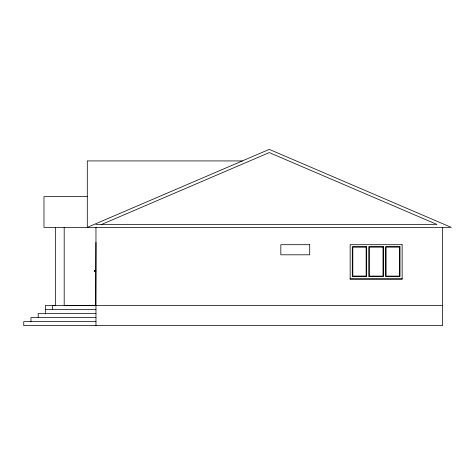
<?xml version="1.0" encoding="UTF-8"?>
<svg xmlns="http://www.w3.org/2000/svg" width="475" height="475" viewBox="0 0 475 475"><rect width="100%" height="100%" fill="white"/><g stroke="black" fill="none" stroke-linecap="round" stroke-linejoin="round"><path stroke-width="0.71" d="M101.614 224.432L269.272 152.576L436.929 224.432L95.962 224.432M242.315 160.93L87.299 160.93L87.299 227.371L269.272 149.376L451.25 227.371L43.967 227.371L43.967 196.65L87.299 196.65M95.962 242.387L95.677 305.36M94.519 270.667L95.095 270.667M94.519 270.869L95.962 270.869M94.519 271.065L95.095 271.065M350.152 278.516L402.147 278.516M55.718 305.401L52.636 305.401L52.636 309.445M64.647 305.389L95.962 305.36M442.587 305.401L45.416 305.401L45.416 314.07M45.416 309.445L95.962 309.445M95.962 313.488L38.19 313.488L38.19 317.532M95.962 317.532L30.97 317.532L30.97 321.575M95.962 321.575L23.75 321.575L23.75 325.624L442.587 325.624L442.587 227.371M95.962 227.371L95.962 325.624M64.19 227.371L64.19 305.401M55.522 227.371L55.522 305.401M94.531 270.56L94.549 271.213L95.095 271.35L95.095 270.376L94.561 270.501M309.712 244.696L280.826 244.696L280.826 254.808L309.712 254.808L309.712 244.696M402.147 244.696L350.152 244.696L350.152 279.359L402.147 279.359L402.147 244.696M366.67 246.673L352.296 246.673L352.296 276.545L366.67 276.545L366.67 246.673M383.491 246.673L368.808 246.673L368.808 276.545L383.491 276.545L383.491 246.673M400.003 246.673L385.629 246.673L385.629 276.545L400.003 276.545L400.003 246.673M382.998 247.125L369.301 247.125L369.301 276.088L382.998 276.088L382.998 247.125M399.534 247.107L386.098 247.107L386.098 276.112L399.534 276.112L399.534 247.107M366.136 247.16L352.824 247.16L352.824 276.052L366.136 276.052L366.136 247.16"/></g></svg>
